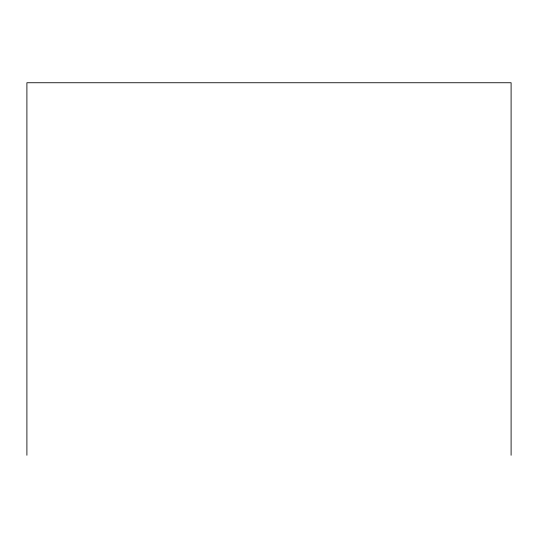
<?xml version="1.0" encoding="UTF-8"?>
<svg xmlns="http://www.w3.org/2000/svg" width="538" height="538" viewBox="0 0 538 538"><rect width="100%" height="100%" fill="white"/><g stroke="black" fill="none" stroke-linecap="round" stroke-linejoin="round"><path stroke-width="0.81" d="M511.1 455.256L511.1 82.744L26.9 82.744L26.9 455.256"/></g></svg>
